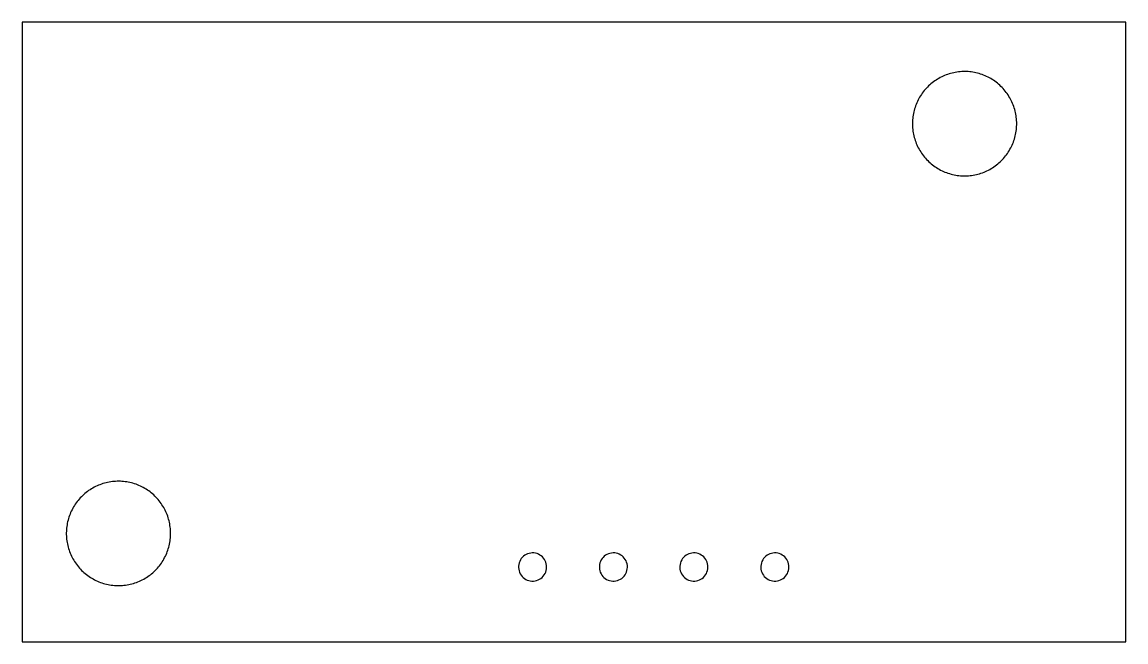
# Model space of a CAD drawing. Extents: x 107.1 to 141.6, y 326.9 to 346.2.
import ezdxf

# ---------------------------------------------------------------- set-up
doc = ezdxf.new("R2010")
doc.units = 0
doc.layers.get('0').update_dxf_attribs({"linetype": 'continuous'})

# ---------------------------------------------------------------- blocks, each defined once
blk = doc.blocks.new('SCALE')
at = {"color": 0}
for points in [[(141.572, 346.241), (141.522, 346.241), (141.472, 346.241), (141.422, 346.241), (141.372, 346.241), (141.322, 346.241), (141.272, 346.241), (141.222, 346.241), (141.172, 346.241), (141.122, 346.241), (141.072, 346.241), (141.022, 346.241), (140.972, 346.241), (140.922, 346.241), (140.872, 346.241), (140.822, 346.241), (140.772, 346.241), (140.722, 346.241), (140.672, 346.241), (140.622, 346.241), (140.572, 346.241), (140.522, 346.241), (140.472, 346.241), (140.422, 346.241), (140.372, 346.241), (140.322, 346.241), (140.272, 346.241), (140.222, 346.241), (140.172, 346.241), (140.122, 346.241), (140.072, 346.241), (140.022, 346.241), (139.972, 346.241), (139.922, 346.241), (139.872, 346.241), (139.822, 346.241), (139.772, 346.241), (139.722, 346.241), (139.672, 346.241), (139.622, 346.241), (139.572, 346.241), (139.522, 346.241), (139.472, 346.241), (139.422, 346.241), (139.372, 346.241), (139.322, 346.241), (139.272, 346.241), (139.222, 346.241), (139.172, 346.241), (139.122, 346.241), (139.072, 346.241), (139.022, 346.241), (138.972, 346.241), (138.922, 346.241), (138.872, 346.241), (138.822, 346.241), (138.772, 346.241), (138.722, 346.241), (138.672, 346.241), (138.622, 346.241), (138.572, 346.241), (138.522, 346.241), (138.472, 346.241), (138.422, 346.241), (138.372, 346.241), (138.322, 346.241), (138.272, 346.241), (138.222, 346.241), (138.172, 346.241), (138.122, 346.241), (138.072, 346.241), (138.022, 346.241), (137.972, 346.241), (137.922, 346.241), (137.872, 346.241), (137.822, 346.241), (137.772, 346.241), (137.722, 346.241), (137.672, 346.241), (137.622, 346.241), (137.572, 346.241), (137.522, 346.241), (137.472, 346.241), (137.422, 346.241), (137.372, 346.241), (137.322, 346.241), (137.272, 346.241), (137.222, 346.241), (137.172, 346.241), (137.122, 346.241), (137.072, 346.241), (137.022, 346.241), (136.972, 346.241), (136.922, 346.241), (136.872, 346.241), (136.822, 346.241), (136.772, 346.241), (136.722, 346.241), (136.672, 346.241), (136.622, 346.241), (136.572, 346.241), (136.522, 346.241), (136.472, 346.241), (136.422, 346.241), (136.372, 346.241), (136.322, 346.241), (136.272, 346.241), (136.222, 346.241), (136.172, 346.241), (136.122, 346.241), (136.072, 346.241), (136.022, 346.241), (135.972, 346.241), (135.922, 346.241), (135.872, 346.241), (135.822, 346.241), (135.772, 346.241), (135.722, 346.241), (135.672, 346.241), (135.622, 346.241), (135.572, 346.241), (135.522, 346.241), (135.472, 346.241), (135.422, 346.241), (135.372, 346.241), (135.322, 346.241), (135.272, 346.241), (135.222, 346.241), (135.172, 346.241), (135.122, 346.241), (135.072, 346.241), (135.022, 346.241), (134.972, 346.241), (134.922, 346.241), (134.872, 346.241), (134.822, 346.241), (134.772, 346.241), (134.722, 346.241), (134.672, 346.241), (134.622, 346.241), (134.572, 346.241), (134.522, 346.241), (134.472, 346.241), (134.422, 346.241), (134.372, 346.241), (134.322, 346.241), (134.272, 346.241), (134.222, 346.241), (134.172, 346.241), (134.122, 346.241), (134.072, 346.241), (134.022, 346.241), (133.972, 346.241), (133.922, 346.241), (133.872, 346.241), (133.822, 346.241), (133.772, 346.241), (133.722, 346.241), (133.672, 346.241), (133.622, 346.241), (133.572, 346.241), (133.522, 346.241), (133.472, 346.241), (133.422, 346.241), (133.372, 346.241), (133.322, 346.241), (133.272, 346.241), (133.222, 346.241), (133.172, 346.241), (133.122, 346.241), (133.072, 346.241), (133.022, 346.241), (132.972, 346.241), (132.922, 346.241), (132.872, 346.241), (132.822, 346.241), (132.772, 346.241), (132.722, 346.241), (132.672, 346.241), (132.622, 346.241), (132.572, 346.241), (132.522, 346.241), (132.472, 346.241), (132.422, 346.241), (132.372, 346.241), (132.322, 346.241), (132.272, 346.241), (132.222, 346.241), (132.172, 346.241), (132.122, 346.241), (132.072, 346.241), (132.022, 346.241), (131.972, 346.241), (131.922, 346.241), (131.872, 346.241), (131.822, 346.241), (131.772, 346.241), (131.722, 346.241), (131.672, 346.241), (131.622, 346.241), (131.572, 346.241), (131.522, 346.241), (131.472, 346.241), (131.422, 346.241), (131.372, 346.241), (131.322, 346.241), (131.272, 346.241), (131.222, 346.241), (131.172, 346.241), (131.122, 346.241), (131.072, 346.241), (131.022, 346.241), (130.972, 346.241), (130.922, 346.241), (130.872, 346.241), (130.822, 346.241), (130.772, 346.241), (130.722, 346.241), (130.672, 346.241), (130.622, 346.241), (130.572, 346.241), (130.522, 346.241), (130.472, 346.241), (130.422, 346.241), (130.372, 346.241), (130.322, 346.241), (130.272, 346.241), (130.222, 346.241), (130.172, 346.241), (130.122, 346.241), (130.072, 346.241), (130.022, 346.241), (129.972, 346.241), (129.922, 346.241), (129.872, 346.241), (129.822, 346.241), (129.772, 346.241), (129.722, 346.241), (129.672, 346.241), (129.622, 346.241), (129.572, 346.241), (129.522, 346.241), (129.472, 346.241), (129.422, 346.241), (129.372, 346.241), (129.322, 346.241), (129.272, 346.241), (129.222, 346.241), (129.172, 346.241), (129.122, 346.241), (129.072, 346.241), (129.022, 346.241), (128.972, 346.241), (128.922, 346.241), (128.872, 346.241), (128.822, 346.241), (128.772, 346.241), (128.722, 346.241), (128.672, 346.241), (128.622, 346.241), (128.572, 346.241), (128.522, 346.241), (128.472, 346.241), (128.422, 346.241), (128.372, 346.241), (128.322, 346.241), (128.272, 346.241), (128.222, 346.241), (128.172, 346.241), (128.122, 346.241), (128.072, 346.241), (128.022, 346.241), (127.972, 346.241), (127.922, 346.241), (127.872, 346.241), (127.822, 346.241), (127.772, 346.241), (127.722, 346.241), (127.672, 346.241), (127.622, 346.241), (127.572, 346.241), (127.522, 346.241), (127.472, 346.241), (127.422, 346.241), (127.372, 346.241), (127.322, 346.241), (127.272, 346.241), (127.222, 346.241), (127.172, 346.241), (127.122, 346.241), (127.072, 346.241), (127.022, 346.241), (126.972, 346.241), (126.922, 346.241), (126.872, 346.241), (126.822, 346.241), (126.772, 346.241), (126.722, 346.241), (126.672, 346.241), (126.622, 346.241), (126.572, 346.241), (126.522, 346.241), (126.472, 346.241), (126.422, 346.241), (126.372, 346.241), (126.322, 346.241), (126.272, 346.241), (126.222, 346.241), (126.172, 346.241), (126.122, 346.241), (126.072, 346.241), (126.022, 346.241), (125.972, 346.241), (125.922, 346.241), (125.872, 346.241), (125.822, 346.241), (125.772, 346.241), (125.722, 346.241), (125.672, 346.241), (125.622, 346.241), (125.572, 346.241), (125.522, 346.241), (125.472, 346.241), (125.422, 346.241), (125.372, 346.241), (125.322, 346.241), (125.272, 346.241), (125.222, 346.241), (125.172, 346.241), (125.122, 346.241), (125.072, 346.241), (125.022, 346.241), (124.972, 346.241), (124.922, 346.241), (124.872, 346.241), (124.822, 346.241), (124.772, 346.241), (124.722, 346.241), (124.672, 346.241), (124.622, 346.241), (124.572, 346.241), (124.522, 346.241), (124.472, 346.241), (124.422, 346.241), (124.372, 346.241), (124.322, 346.241), (124.272, 346.241), (124.222, 346.241), (124.172, 346.241), (124.122, 346.241), (124.072, 346.241), (124.022, 346.241), (123.972, 346.241), (123.922, 346.241), (123.872, 346.241), (123.822, 346.241), (123.772, 346.241), (123.722, 346.241), (123.672, 346.241), (123.622, 346.241), (123.572, 346.241), (123.522, 346.241), (123.472, 346.241), (123.422, 346.241), (123.372, 346.241), (123.322, 346.241), (123.272, 346.241), (123.222, 346.241), (123.172, 346.241), (123.122, 346.241), (123.072, 346.241), (123.022, 346.241), (122.972, 346.241), (122.922, 346.241), (122.872, 346.241), (122.822, 346.241), (122.772, 346.241), (122.722, 346.241), (122.672, 346.241), (122.622, 346.241), (122.572, 346.241), (122.522, 346.241), (122.472, 346.241), (122.422, 346.241), (122.372, 346.241), (122.322, 346.241), (122.272, 346.241), (122.222, 346.241), (122.172, 346.241), (122.122, 346.241), (122.072, 346.241), (122.022, 346.241), (121.972, 346.241), (121.922, 346.241), (121.872, 346.241), (121.822, 346.241), (121.772, 346.241), (121.722, 346.241), (121.672, 346.241), (121.622, 346.241), (121.572, 346.241), (121.522, 346.241), (121.472, 346.241), (121.422, 346.241), (121.372, 346.241), (121.322, 346.241), (121.272, 346.241), (121.222, 346.241), (121.172, 346.241), (121.122, 346.241), (121.072, 346.241), (121.022, 346.241), (120.972, 346.241), (120.922, 346.241), (120.872, 346.241), (120.822, 346.241), (120.772, 346.241), (120.722, 346.241), (120.672, 346.241), (120.622, 346.241), (120.572, 346.241), (120.522, 346.241), (120.472, 346.241), (120.422, 346.241), (120.372, 346.241), (120.322, 346.241), (120.272, 346.241), (120.222, 346.241), (120.172, 346.241), (120.122, 346.241), (120.072, 346.241), (120.022, 346.241), (119.972, 346.241), (119.922, 346.241), (119.872, 346.241), (119.822, 346.241), (119.772, 346.241), (119.722, 346.241), (119.672, 346.241), (119.622, 346.241), (119.572, 346.241), (119.522, 346.241), (119.472, 346.241), (119.422, 346.241), (119.372, 346.241), (119.322, 346.241), (119.272, 346.241), (119.222, 346.241), (119.172, 346.241), (119.122, 346.241), (119.072, 346.241), (119.022, 346.241), (118.972, 346.241), (118.922, 346.241), (118.872, 346.241), (118.822, 346.241), (118.772, 346.241), (118.722, 346.241), (118.672, 346.241), (118.622, 346.241), (118.572, 346.241), (118.522, 346.241), (118.472, 346.241), (118.422, 346.241), (118.372, 346.241), (118.322, 346.241), (118.272, 346.241), (118.222, 346.241), (118.172, 346.241), (118.122, 346.241), (118.072, 346.241), (118.022, 346.241), (117.972, 346.241), (117.922, 346.241), (117.872, 346.241), (117.822, 346.241), (117.772, 346.241), (117.722, 346.241), (117.672, 346.241), (117.622, 346.241), (117.572, 346.241), (117.522, 346.241), (117.472, 346.241), (117.422, 346.241), (117.372, 346.241), (117.322, 346.241), (117.272, 346.241), (117.222, 346.241), (117.172, 346.241), (117.122, 346.241), (117.072, 346.241), (117.022, 346.241), (116.972, 346.241), (116.922, 346.241), (116.872, 346.241), (116.822, 346.241), (116.772, 346.241), (116.722, 346.241), (116.672, 346.241), (116.622, 346.241), (116.572, 346.241), (116.522, 346.241), (116.472, 346.241), (116.422, 346.241), (116.372, 346.241), (116.322, 346.241), (116.272, 346.241), (116.222, 346.241), (116.172, 346.241), (116.122, 346.241), (116.072, 346.241), (116.022, 346.241), (115.972, 346.241), (115.922, 346.241), (115.872, 346.241), (115.822, 346.241), (115.772, 346.241), (115.722, 346.241), (115.672, 346.241), (115.622, 346.241), (115.572, 346.241), (115.522, 346.241), (115.472, 346.241), (115.422, 346.241), (115.372, 346.241), (115.322, 346.241), (115.272, 346.241), (115.222, 346.241), (115.172, 346.241), (115.122, 346.241), (115.072, 346.241), (115.022, 346.241), (114.972, 346.241), (114.922, 346.241), (114.872, 346.241), (114.822, 346.241), (114.772, 346.241), (114.722, 346.241), (114.672, 346.241), (114.622, 346.241), (114.572, 346.241), (114.522, 346.241), (114.472, 346.241), (114.422, 346.241), (114.372, 346.241), (114.322, 346.241), (114.272, 346.241), (114.222, 346.241), (114.172, 346.241), (114.122, 346.241), (114.072, 346.241), (114.022, 346.241), (113.972, 346.241), (113.922, 346.241), (113.872, 346.241), (113.822, 346.241), (113.772, 346.241), (113.722, 346.241), (113.672, 346.241), (113.622, 346.241), (113.572, 346.241), (113.522, 346.241), (113.472, 346.241), (113.422, 346.241), (113.372, 346.241), (113.322, 346.241), (113.272, 346.241), (113.222, 346.241), (113.172, 346.241), (113.122, 346.241), (113.072, 346.241), (113.022, 346.241), (112.972, 346.241), (112.922, 346.241), (112.872, 346.241), (112.822, 346.241), (112.772, 346.241), (112.722, 346.241), (112.672, 346.241), (112.622, 346.241), (112.572, 346.241), (112.522, 346.241), (112.472, 346.241), (112.422, 346.241), (112.372, 346.241), (112.322, 346.241), (112.272, 346.241), (112.222, 346.241), (112.172, 346.241), (112.122, 346.241), (112.072, 346.241), (112.022, 346.241), (111.972, 346.241), (111.922, 346.241), (111.872, 346.241), (111.822, 346.241), (111.772, 346.241), (111.722, 346.241), (111.672, 346.241), (111.622, 346.241), (111.572, 346.241), (111.522, 346.241), (111.472, 346.241), (111.422, 346.241), (111.372, 346.241), (111.322, 346.241), (111.272, 346.241), (111.222, 346.241), (111.172, 346.241), (111.122, 346.241), (111.072, 346.241), (111.022, 346.241), (110.972, 346.241), (110.922, 346.241), (110.872, 346.241), (110.822, 346.241), (110.772, 346.241), (110.722, 346.241), (110.672, 346.241), (110.622, 346.241), (110.572, 346.241), (110.522, 346.241), (110.472, 346.241), (110.422, 346.241), (110.372, 346.241), (110.322, 346.241), (110.272, 346.241), (110.222, 346.241), (110.172, 346.241), (110.122, 346.241), (110.072, 346.241), (110.022, 346.241), (109.972, 346.241), (109.922, 346.241), (109.872, 346.241), (109.822, 346.241), (109.772, 346.241), (109.722, 346.241), (109.672, 346.241), (109.622, 346.241), (109.572, 346.241), (109.522, 346.241), (109.472, 346.241), (109.422, 346.241), (109.372, 346.241), (109.322, 346.241), (109.272, 346.241), (109.222, 346.241), (109.172, 346.241), (109.122, 346.241), (109.072, 346.241), (109.022, 346.241), (108.972, 346.241), (108.922, 346.241), (108.872, 346.241), (108.822, 346.241), (108.772, 346.241), (108.722, 346.241), (108.672, 346.241), (108.622, 346.241), (108.572, 346.241), (108.522, 346.241), (108.472, 346.241), (108.422, 346.241), (108.372, 346.241), (108.322, 346.241), (108.272, 346.241), (108.222, 346.241), (108.172, 346.241), (108.122, 346.241), (108.072, 346.241), (108.022, 346.241), (107.972, 346.241), (107.922, 346.241), (107.872, 346.241), (107.822, 346.241), (107.772, 346.241), (107.722, 346.241), (107.672, 346.241), (107.622, 346.241), (107.572, 346.241), (107.522, 346.241), (107.472, 346.241), (107.422, 346.241), (107.372, 346.241), (107.322, 346.241), (107.272, 346.241), (107.222, 346.241), (107.172, 346.241), (107.122, 346.241), (107.076, 346.241)], [(107.076, 346.241), (107.076, 346.191), (107.076, 346.141), (107.076, 346.091), (107.076, 346.041), (107.076, 345.991), (107.076, 345.941), (107.076, 345.891), (107.076, 345.841), (107.076, 345.791), (107.076, 345.741), (107.076, 345.691), (107.076, 345.641), (107.076, 345.591), (107.076, 345.541), (107.076, 345.491), (107.076, 345.441), (107.076, 345.391), (107.076, 345.341), (107.076, 345.291), (107.076, 345.241), (107.076, 345.191), (107.076, 345.141), (107.076, 345.091), (107.076, 345.041), (107.076, 344.991), (107.076, 344.941), (107.076, 344.891), (107.076, 344.841), (107.076, 344.791), (107.076, 344.741), (107.076, 344.691), (107.076, 344.641), (107.076, 344.591), (107.076, 344.541), (107.076, 344.491), (107.076, 344.441), (107.076, 344.391), (107.076, 344.341), (107.076, 344.291), (107.076, 344.241), (107.076, 344.191), (107.076, 344.141), (107.076, 344.091), (107.076, 344.041), (107.076, 343.991), (107.076, 343.941), (107.076, 343.891), (107.076, 343.841), (107.076, 343.791), (107.076, 343.741), (107.076, 343.691), (107.076, 343.641), (107.076, 343.591), (107.076, 343.541), (107.076, 343.491), (107.076, 343.441), (107.076, 343.391), (107.076, 343.341), (107.076, 343.291), (107.076, 343.241), (107.076, 343.191), (107.076, 343.141), (107.076, 343.091), (107.076, 343.041), (107.076, 342.991), (107.076, 342.941), (107.076, 342.891), (107.076, 342.841), (107.076, 342.791), (107.076, 342.741), (107.076, 342.691), (107.076, 342.641), (107.076, 342.591), (107.076, 342.541), (107.076, 342.491), (107.076, 342.441), (107.076, 342.391), (107.076, 342.341), (107.076, 342.291), (107.076, 342.241), (107.076, 342.191), (107.076, 342.141), (107.076, 342.091), (107.076, 342.041), (107.076, 341.991), (107.076, 341.941), (107.076, 341.891), (107.076, 341.841), (107.076, 341.791), (107.076, 341.741), (107.076, 341.691), (107.076, 341.641), (107.076, 341.591), (107.076, 341.541), (107.076, 341.491), (107.076, 341.441), (107.076, 341.391), (107.076, 341.341), (107.076, 341.291), (107.076, 341.241), (107.076, 341.191), (107.076, 341.141), (107.076, 341.091), (107.076, 341.041), (107.076, 340.991), (107.076, 340.941), (107.076, 340.891), (107.076, 340.841), (107.076, 340.791), (107.076, 340.741), (107.076, 340.691), (107.076, 340.641), (107.076, 340.591), (107.076, 340.541), (107.076, 340.491), (107.076, 340.441), (107.076, 340.391), (107.076, 340.341), (107.076, 340.291), (107.076, 340.241), (107.076, 340.191), (107.076, 340.141), (107.076, 340.091), (107.076, 340.041), (107.076, 339.991), (107.076, 339.941), (107.076, 339.891), (107.076, 339.841), (107.076, 339.791), (107.076, 339.741), (107.076, 339.691), (107.076, 339.641), (107.076, 339.591), (107.076, 339.541), (107.076, 339.491), (107.076, 339.441), (107.076, 339.391), (107.076, 339.341), (107.076, 339.291), (107.076, 339.241), (107.076, 339.191), (107.076, 339.141), (107.076, 339.091), (107.076, 339.041), (107.076, 338.991), (107.076, 338.941), (107.076, 338.891), (107.076, 338.841), (107.076, 338.791), (107.076, 338.741), (107.076, 338.691), (107.076, 338.641), (107.076, 338.591), (107.076, 338.541), (107.076, 338.491), (107.076, 338.441), (107.076, 338.391), (107.076, 338.341), (107.076, 338.291), (107.076, 338.241), (107.076, 338.191), (107.076, 338.141), (107.076, 338.091), (107.076, 338.041), (107.076, 337.991), (107.076, 337.941), (107.076, 337.891), (107.076, 337.841), (107.076, 337.791), (107.076, 337.741), (107.076, 337.691), (107.076, 337.641), (107.076, 337.591), (107.076, 337.541), (107.076, 337.491), (107.076, 337.441), (107.076, 337.391), (107.076, 337.341), (107.076, 337.291), (107.076, 337.241), (107.076, 337.191), (107.076, 337.141), (107.076, 337.091), (107.076, 337.041), (107.076, 336.991), (107.076, 336.941), (107.076, 336.891), (107.076, 336.841), (107.076, 336.791), (107.076, 336.741), (107.076, 336.691), (107.076, 336.641), (107.076, 336.591), (107.076, 336.541), (107.076, 336.491), (107.076, 336.441), (107.076, 336.391), (107.076, 336.341), (107.076, 336.291), (107.076, 336.241), (107.076, 336.191), (107.076, 336.141), (107.076, 336.091), (107.076, 336.041), (107.076, 335.991), (107.076, 335.941), (107.076, 335.891), (107.076, 335.841), (107.076, 335.791), (107.076, 335.741), (107.076, 335.691), (107.076, 335.641), (107.076, 335.591), (107.076, 335.541), (107.076, 335.491), (107.076, 335.441), (107.076, 335.391), (107.076, 335.341), (107.076, 335.291), (107.076, 335.241), (107.076, 335.191), (107.076, 335.141), (107.076, 335.091), (107.076, 335.041), (107.076, 334.991), (107.076, 334.941), (107.076, 334.891), (107.076, 334.841), (107.076, 334.791), (107.076, 334.741), (107.076, 334.691), (107.076, 334.641), (107.076, 334.591), (107.076, 334.541), (107.076, 334.491), (107.076, 334.441), (107.076, 334.391), (107.076, 334.341), (107.076, 334.291), (107.076, 334.241), (107.076, 334.191), (107.076, 334.141), (107.076, 334.091), (107.076, 334.041), (107.076, 333.991), (107.076, 333.941), (107.076, 333.891), (107.076, 333.841), (107.076, 333.791), (107.076, 333.741), (107.076, 333.691), (107.076, 333.641), (107.076, 333.591), (107.076, 333.541), (107.076, 333.491), (107.076, 333.441), (107.076, 333.391), (107.076, 333.341), (107.076, 333.291), (107.076, 333.241), (107.076, 333.191), (107.076, 333.141), (107.076, 333.091), (107.076, 333.041), (107.076, 332.991), (107.076, 332.941), (107.076, 332.891), (107.076, 332.841), (107.076, 332.791), (107.076, 332.741), (107.076, 332.691), (107.076, 332.641), (107.076, 332.591), (107.076, 332.541), (107.076, 332.491), (107.076, 332.441), (107.076, 332.391), (107.076, 332.341), (107.076, 332.291), (107.076, 332.241), (107.076, 332.191), (107.076, 332.141), (107.076, 332.091), (107.076, 332.041), (107.076, 331.991), (107.076, 331.941), (107.076, 331.891), (107.076, 331.841), (107.076, 331.791), (107.076, 331.741), (107.076, 331.691), (107.076, 331.641), (107.076, 331.591), (107.076, 331.541), (107.076, 331.491), (107.076, 331.441), (107.076, 331.391), (107.076, 331.341), (107.076, 331.291), (107.076, 331.241), (107.076, 331.191), (107.076, 331.141), (107.076, 331.091), (107.076, 331.041), (107.076, 330.991), (107.076, 330.941), (107.076, 330.891), (107.076, 330.841), (107.076, 330.791), (107.076, 330.741), (107.076, 330.691), (107.076, 330.641), (107.076, 330.591), (107.076, 330.541), (107.076, 330.491), (107.076, 330.441), (107.076, 330.391), (107.076, 330.341), (107.076, 330.291), (107.076, 330.241), (107.076, 330.191), (107.076, 330.141), (107.076, 330.091), (107.076, 330.041), (107.076, 329.991), (107.076, 329.941), (107.076, 329.891), (107.076, 329.841), (107.076, 329.791), (107.076, 329.741), (107.076, 329.691), (107.076, 329.641), (107.076, 329.591), (107.076, 329.541), (107.076, 329.491), (107.076, 329.441), (107.076, 329.391), (107.076, 329.341), (107.076, 329.291), (107.076, 329.241), (107.076, 329.191), (107.076, 329.141), (107.076, 329.091), (107.076, 329.041), (107.076, 328.991), (107.076, 328.941), (107.076, 328.891), (107.076, 328.841), (107.076, 328.791), (107.076, 328.741), (107.076, 328.691), (107.076, 328.641), (107.076, 328.591), (107.076, 328.541), (107.076, 328.491), (107.076, 328.441), (107.076, 328.391), (107.076, 328.341), (107.076, 328.291), (107.076, 328.241), (107.076, 328.191), (107.076, 328.141), (107.076, 328.091), (107.076, 328.041), (107.076, 327.991), (107.076, 327.941), (107.076, 327.891), (107.076, 327.841), (107.076, 327.791), (107.076, 327.741), (107.076, 327.691), (107.076, 327.641), (107.076, 327.591), (107.076, 327.541), (107.076, 327.491), (107.076, 327.441), (107.076, 327.391), (107.076, 327.341), (107.076, 327.291), (107.076, 327.241), (107.076, 327.191), (107.076, 327.141), (107.076, 327.091), (107.076, 327.041), (107.076, 326.991), (107.076, 326.941), (107.076, 326.891), (107.076, 326.88)], [(141.572, 326.88), (141.572, 326.93), (141.572, 326.98), (141.572, 327.03), (141.572, 327.08), (141.572, 327.13), (141.572, 327.18), (141.572, 327.23), (141.572, 327.28), (141.572, 327.33), (141.572, 327.38), (141.572, 327.43), (141.572, 327.48), (141.572, 327.53), (141.572, 327.58), (141.572, 327.63), (141.572, 327.68), (141.572, 327.73), (141.572, 327.78), (141.572, 327.83), (141.572, 327.88), (141.572, 327.93), (141.572, 327.98), (141.572, 328.03), (141.572, 328.08), (141.572, 328.13), (141.572, 328.18), (141.572, 328.23), (141.572, 328.28), (141.572, 328.33), (141.572, 328.38), (141.572, 328.43), (141.572, 328.48), (141.572, 328.53), (141.572, 328.58), (141.572, 328.63), (141.572, 328.68), (141.572, 328.73), (141.572, 328.78), (141.572, 328.83), (141.572, 328.88), (141.572, 328.93), (141.572, 328.98), (141.572, 329.03), (141.572, 329.08), (141.572, 329.13), (141.572, 329.18), (141.572, 329.23), (141.572, 329.28), (141.572, 329.33), (141.572, 329.38), (141.572, 329.43), (141.572, 329.48), (141.572, 329.53), (141.572, 329.58), (141.572, 329.63), (141.572, 329.68), (141.572, 329.73), (141.572, 329.78), (141.572, 329.83), (141.572, 329.88), (141.572, 329.93), (141.572, 329.98), (141.572, 330.03), (141.572, 330.08), (141.572, 330.13), (141.572, 330.18), (141.572, 330.23), (141.572, 330.28), (141.572, 330.33), (141.572, 330.38), (141.572, 330.43), (141.572, 330.48), (141.572, 330.53), (141.572, 330.58), (141.572, 330.63), (141.572, 330.68), (141.572, 330.73), (141.572, 330.78), (141.572, 330.83), (141.572, 330.88), (141.572, 330.93), (141.572, 330.98), (141.572, 331.03), (141.572, 331.08), (141.572, 331.13), (141.572, 331.18), (141.572, 331.23), (141.572, 331.28), (141.572, 331.33), (141.572, 331.38), (141.572, 331.43), (141.572, 331.48), (141.572, 331.53), (141.572, 331.58), (141.572, 331.63), (141.572, 331.68), (141.572, 331.73), (141.572, 331.78), (141.572, 331.83), (141.572, 331.88), (141.572, 331.93), (141.572, 331.98), (141.572, 332.03), (141.572, 332.08), (141.572, 332.13), (141.572, 332.18), (141.572, 332.23), (141.572, 332.28), (141.572, 332.33), (141.572, 332.38), (141.572, 332.43), (141.572, 332.48), (141.572, 332.53), (141.572, 332.58), (141.572, 332.63), (141.572, 332.68), (141.572, 332.73), (141.572, 332.78), (141.572, 332.83), (141.572, 332.88), (141.572, 332.93), (141.572, 332.98), (141.572, 333.03), (141.572, 333.08), (141.572, 333.13), (141.572, 333.18), (141.572, 333.23), (141.572, 333.28), (141.572, 333.33), (141.572, 333.38), (141.572, 333.43), (141.572, 333.48), (141.572, 333.53), (141.572, 333.58), (141.572, 333.63), (141.572, 333.68), (141.572, 333.73), (141.572, 333.78), (141.572, 333.83), (141.572, 333.88), (141.572, 333.93), (141.572, 333.98), (141.572, 334.03), (141.572, 334.08), (141.572, 334.13), (141.572, 334.18), (141.572, 334.23), (141.572, 334.28), (141.572, 334.33), (141.572, 334.38), (141.572, 334.43), (141.572, 334.48), (141.572, 334.53), (141.572, 334.58), (141.572, 334.63), (141.572, 334.68), (141.572, 334.73), (141.572, 334.78), (141.572, 334.83), (141.572, 334.88), (141.572, 334.93), (141.572, 334.98), (141.572, 335.03), (141.572, 335.08), (141.572, 335.13), (141.572, 335.18), (141.572, 335.23), (141.572, 335.28), (141.572, 335.33), (141.572, 335.38), (141.572, 335.43), (141.572, 335.48), (141.572, 335.53), (141.572, 335.58), (141.572, 335.63), (141.572, 335.68), (141.572, 335.73), (141.572, 335.78), (141.572, 335.83), (141.572, 335.88), (141.572, 335.93), (141.572, 335.98), (141.572, 336.03), (141.572, 336.08), (141.572, 336.13), (141.572, 336.18), (141.572, 336.23), (141.572, 336.28), (141.572, 336.33), (141.572, 336.38), (141.572, 336.43), (141.572, 336.48), (141.572, 336.53), (141.572, 336.58), (141.572, 336.63), (141.572, 336.68), (141.572, 336.73), (141.572, 336.78), (141.572, 336.83), (141.572, 336.88), (141.572, 336.93), (141.572, 336.98), (141.572, 337.03), (141.572, 337.08), (141.572, 337.13), (141.572, 337.18), (141.572, 337.23), (141.572, 337.28), (141.572, 337.33), (141.572, 337.38), (141.572, 337.43), (141.572, 337.48), (141.572, 337.53), (141.572, 337.58), (141.572, 337.63), (141.572, 337.68), (141.572, 337.73), (141.572, 337.78), (141.572, 337.83), (141.572, 337.88), (141.572, 337.93), (141.572, 337.98), (141.572, 338.03), (141.572, 338.08), (141.572, 338.13), (141.572, 338.18), (141.572, 338.23), (141.572, 338.28), (141.572, 338.33), (141.572, 338.38), (141.572, 338.43), (141.572, 338.48), (141.572, 338.53), (141.572, 338.58), (141.572, 338.63), (141.572, 338.68), (141.572, 338.73), (141.572, 338.78), (141.572, 338.83), (141.572, 338.88), (141.572, 338.93), (141.572, 338.98), (141.572, 339.03), (141.572, 339.08), (141.572, 339.13), (141.572, 339.18), (141.572, 339.23), (141.572, 339.28), (141.572, 339.33), (141.572, 339.38), (141.572, 339.43), (141.572, 339.48), (141.572, 339.53), (141.572, 339.58), (141.572, 339.63), (141.572, 339.68), (141.572, 339.73), (141.572, 339.78), (141.572, 339.83), (141.572, 339.88), (141.572, 339.93), (141.572, 339.98), (141.572, 340.03), (141.572, 340.08), (141.572, 340.13), (141.572, 340.18), (141.572, 340.23), (141.572, 340.28), (141.572, 340.33), (141.572, 340.38), (141.572, 340.43), (141.572, 340.48), (141.572, 340.53), (141.572, 340.58), (141.572, 340.63), (141.572, 340.68), (141.572, 340.73), (141.572, 340.78), (141.572, 340.83), (141.572, 340.88), (141.572, 340.93), (141.572, 340.98), (141.572, 341.03), (141.572, 341.08), (141.572, 341.13), (141.572, 341.18), (141.572, 341.23), (141.572, 341.28), (141.572, 341.33), (141.572, 341.38), (141.572, 341.43), (141.572, 341.48), (141.572, 341.53), (141.572, 341.58), (141.572, 341.63), (141.572, 341.68), (141.572, 341.73), (141.572, 341.78), (141.572, 341.83), (141.572, 341.88), (141.572, 341.93), (141.572, 341.98), (141.572, 342.03), (141.572, 342.08), (141.572, 342.13), (141.572, 342.18), (141.572, 342.23), (141.572, 342.28), (141.572, 342.33), (141.572, 342.38), (141.572, 342.43), (141.572, 342.48), (141.572, 342.53), (141.572, 342.58), (141.572, 342.63), (141.572, 342.68), (141.572, 342.73), (141.572, 342.78), (141.572, 342.83), (141.572, 342.88), (141.572, 342.93), (141.572, 342.98), (141.572, 343.03), (141.572, 343.08), (141.572, 343.13), (141.572, 343.18), (141.572, 343.23), (141.572, 343.28), (141.572, 343.33), (141.572, 343.38), (141.572, 343.43), (141.572, 343.48), (141.572, 343.53), (141.572, 343.58), (141.572, 343.63), (141.572, 343.68), (141.572, 343.73), (141.572, 343.78), (141.572, 343.83), (141.572, 343.88), (141.572, 343.93), (141.572, 343.98), (141.572, 344.03), (141.572, 344.08), (141.572, 344.13), (141.572, 344.18), (141.572, 344.23), (141.572, 344.28), (141.572, 344.33), (141.572, 344.38), (141.572, 344.43), (141.572, 344.48), (141.572, 344.53), (141.572, 344.58), (141.572, 344.63), (141.572, 344.68), (141.572, 344.73), (141.572, 344.78), (141.572, 344.83), (141.572, 344.88), (141.572, 344.93), (141.572, 344.98), (141.572, 345.03), (141.572, 345.08), (141.572, 345.13), (141.572, 345.18), (141.572, 345.23), (141.572, 345.28), (141.572, 345.33), (141.572, 345.38), (141.572, 345.43), (141.572, 345.48), (141.572, 345.53), (141.572, 345.58), (141.572, 345.63), (141.572, 345.68), (141.572, 345.73), (141.572, 345.78), (141.572, 345.83), (141.572, 345.88), (141.572, 345.93), (141.572, 345.98), (141.572, 346.03), (141.572, 346.08), (141.572, 346.13), (141.572, 346.18), (141.572, 346.23), (141.572, 346.241)], [(107.076, 326.88), (107.126, 326.88), (107.176, 326.88), (107.226, 326.88), (107.276, 326.88), (107.326, 326.88), (107.376, 326.88), (107.426, 326.88), (107.476, 326.88), (107.526, 326.88), (107.576, 326.88), (107.626, 326.88), (107.676, 326.88), (107.726, 326.88), (107.776, 326.88), (107.826, 326.88), (107.876, 326.88), (107.926, 326.88), (107.976, 326.88), (108.026, 326.88), (108.076, 326.88), (108.126, 326.88), (108.176, 326.88), (108.226, 326.88), (108.276, 326.88), (108.326, 326.88), (108.376, 326.88), (108.426, 326.88), (108.476, 326.88), (108.526, 326.88), (108.576, 326.88), (108.626, 326.88), (108.676, 326.88), (108.726, 326.88), (108.776, 326.88), (108.826, 326.88), (108.876, 326.88), (108.926, 326.88), (108.976, 326.88), (109.026, 326.88), (109.076, 326.88), (109.126, 326.88), (109.176, 326.88), (109.226, 326.88), (109.276, 326.88), (109.326, 326.88), (109.376, 326.88), (109.426, 326.88), (109.476, 326.88), (109.526, 326.88), (109.576, 326.88), (109.626, 326.88), (109.676, 326.88), (109.726, 326.88), (109.776, 326.88), (109.826, 326.88), (109.876, 326.88), (109.926, 326.88), (109.976, 326.88), (110.026, 326.88), (110.076, 326.88), (110.126, 326.88), (110.176, 326.88), (110.226, 326.88), (110.276, 326.88), (110.326, 326.88), (110.376, 326.88), (110.426, 326.88), (110.476, 326.88), (110.526, 326.88), (110.576, 326.88), (110.626, 326.88), (110.676, 326.88), (110.726, 326.88), (110.776, 326.88), (110.826, 326.88), (110.876, 326.88), (110.926, 326.88), (110.976, 326.88), (111.026, 326.88), (111.076, 326.88), (111.126, 326.88), (111.176, 326.88), (111.226, 326.88), (111.276, 326.88), (111.326, 326.88), (111.376, 326.88), (111.426, 326.88), (111.476, 326.88), (111.526, 326.88), (111.576, 326.88), (111.626, 326.88), (111.676, 326.88), (111.726, 326.88), (111.776, 326.88), (111.826, 326.88), (111.876, 326.88), (111.926, 326.88), (111.976, 326.88), (112.026, 326.88), (112.076, 326.88), (112.126, 326.88), (112.176, 326.88), (112.226, 326.88), (112.276, 326.88), (112.326, 326.88), (112.376, 326.88), (112.426, 326.88), (112.476, 326.88), (112.526, 326.88), (112.576, 326.88), (112.626, 326.88), (112.676, 326.88), (112.726, 326.88), (112.776, 326.88), (112.826, 326.88), (112.876, 326.88), (112.926, 326.88), (112.976, 326.88), (113.026, 326.88), (113.076, 326.88), (113.126, 326.88), (113.176, 326.88), (113.226, 326.88), (113.276, 326.88), (113.326, 326.88), (113.376, 326.88), (113.426, 326.88), (113.476, 326.88), (113.526, 326.88), (113.576, 326.88), (113.626, 326.88), (113.676, 326.88), (113.726, 326.88), (113.776, 326.88), (113.826, 326.88), (113.876, 326.88), (113.926, 326.88), (113.976, 326.88), (114.026, 326.88), (114.076, 326.88), (114.126, 326.88), (114.176, 326.88), (114.226, 326.88), (114.276, 326.88), (114.326, 326.88), (114.376, 326.88), (114.426, 326.88), (114.476, 326.88), (114.526, 326.88), (114.576, 326.88), (114.626, 326.88), (114.676, 326.88), (114.726, 326.88), (114.776, 326.88), (114.826, 326.88), (114.876, 326.88), (114.926, 326.88), (114.976, 326.88), (115.026, 326.88), (115.076, 326.88), (115.126, 326.88), (115.176, 326.88), (115.226, 326.88), (115.276, 326.88), (115.326, 326.88), (115.376, 326.88), (115.426, 326.88), (115.476, 326.88), (115.526, 326.88), (115.576, 326.88), (115.626, 326.88), (115.676, 326.88), (115.726, 326.88), (115.776, 326.88), (115.826, 326.88), (115.876, 326.88), (115.926, 326.88), (115.976, 326.88), (116.026, 326.88), (116.076, 326.88), (116.126, 326.88), (116.176, 326.88), (116.226, 326.88), (116.276, 326.88), (116.326, 326.88), (116.376, 326.88), (116.426, 326.88), (116.476, 326.88), (116.526, 326.88), (116.576, 326.88), (116.626, 326.88), (116.676, 326.88), (116.726, 326.88), (116.776, 326.88), (116.826, 326.88), (116.876, 326.88), (116.926, 326.88), (116.976, 326.88), (117.026, 326.88), (117.076, 326.88), (117.126, 326.88), (117.176, 326.88), (117.226, 326.88), (117.276, 326.88), (117.326, 326.88), (117.376, 326.88), (117.426, 326.88), (117.476, 326.88), (117.526, 326.88), (117.576, 326.88), (117.626, 326.88), (117.676, 326.88), (117.726, 326.88), (117.776, 326.88), (117.826, 326.88), (117.876, 326.88), (117.926, 326.88), (117.976, 326.88), (118.026, 326.88), (118.076, 326.88), (118.126, 326.88), (118.176, 326.88), (118.226, 326.88), (118.276, 326.88), (118.326, 326.88), (118.376, 326.88), (118.426, 326.88), (118.476, 326.88), (118.526, 326.88), (118.576, 326.88), (118.626, 326.88), (118.676, 326.88), (118.726, 326.88), (118.776, 326.88), (118.826, 326.88), (118.876, 326.88), (118.926, 326.88), (118.976, 326.88), (119.026, 326.88), (119.076, 326.88), (119.126, 326.88), (119.176, 326.88), (119.226, 326.88), (119.276, 326.88), (119.326, 326.88), (119.376, 326.88), (119.426, 326.88), (119.476, 326.88), (119.526, 326.88), (119.576, 326.88), (119.626, 326.88), (119.676, 326.88), (119.726, 326.88), (119.776, 326.88), (119.826, 326.88), (119.876, 326.88), (119.926, 326.88), (119.976, 326.88), (120.026, 326.88), (120.076, 326.88), (120.126, 326.88), (120.176, 326.88), (120.226, 326.88), (120.276, 326.88), (120.326, 326.88), (120.376, 326.88), (120.426, 326.88), (120.476, 326.88), (120.526, 326.88), (120.576, 326.88), (120.626, 326.88), (120.676, 326.88), (120.726, 326.88), (120.776, 326.88), (120.826, 326.88), (120.876, 326.88), (120.926, 326.88), (120.976, 326.88), (121.026, 326.88), (121.076, 326.88), (121.126, 326.88), (121.176, 326.88), (121.226, 326.88), (121.276, 326.88), (121.326, 326.88), (121.376, 326.88), (121.426, 326.88), (121.476, 326.88), (121.526, 326.88), (121.576, 326.88), (121.626, 326.88), (121.676, 326.88), (121.726, 326.88), (121.776, 326.88), (121.826, 326.88), (121.876, 326.88), (121.926, 326.88), (121.976, 326.88), (122.026, 326.88), (122.076, 326.88), (122.126, 326.88), (122.176, 326.88), (122.226, 326.88), (122.276, 326.88), (122.326, 326.88), (122.376, 326.88), (122.426, 326.88), (122.476, 326.88), (122.526, 326.88), (122.576, 326.88), (122.626, 326.88), (122.676, 326.88), (122.726, 326.88), (122.776, 326.88), (122.826, 326.88), (122.876, 326.88), (122.926, 326.88), (122.976, 326.88), (123.026, 326.88), (123.076, 326.88), (123.126, 326.88), (123.176, 326.88), (123.226, 326.88), (123.276, 326.88), (123.326, 326.88), (123.376, 326.88), (123.426, 326.88), (123.476, 326.88), (123.526, 326.88), (123.576, 326.88), (123.626, 326.88), (123.676, 326.88), (123.726, 326.88), (123.776, 326.88), (123.826, 326.88), (123.876, 326.88), (123.926, 326.88), (123.976, 326.88), (124.026, 326.88), (124.076, 326.88), (124.126, 326.88), (124.176, 326.88), (124.226, 326.88), (124.276, 326.88), (124.326, 326.88), (124.376, 326.88), (124.426, 326.88), (124.476, 326.88), (124.526, 326.88), (124.576, 326.88), (124.626, 326.88), (124.676, 326.88), (124.726, 326.88), (124.776, 326.88), (124.826, 326.88), (124.876, 326.88), (124.926, 326.88), (124.976, 326.88), (125.026, 326.88), (125.076, 326.88), (125.126, 326.88), (125.176, 326.88), (125.226, 326.88), (125.276, 326.88), (125.326, 326.88), (125.376, 326.88), (125.426, 326.88), (125.476, 326.88), (125.526, 326.88), (125.576, 326.88), (125.626, 326.88), (125.676, 326.88), (125.726, 326.88), (125.776, 326.88), (125.826, 326.88), (125.876, 326.88), (125.926, 326.88), (125.976, 326.88), (126.026, 326.88), (126.076, 326.88), (126.126, 326.88), (126.176, 326.88), (126.226, 326.88), (126.276, 326.88), (126.326, 326.88), (126.376, 326.88), (126.426, 326.88), (126.476, 326.88), (126.526, 326.88), (126.576, 326.88), (126.626, 326.88), (126.676, 326.88), (126.726, 326.88), (126.776, 326.88), (126.826, 326.88), (126.876, 326.88), (126.926, 326.88), (126.976, 326.88), (127.026, 326.88), (127.076, 326.88), (127.126, 326.88), (127.176, 326.88), (127.226, 326.88), (127.276, 326.88), (127.326, 326.88), (127.376, 326.88), (127.426, 326.88), (127.476, 326.88), (127.526, 326.88), (127.576, 326.88), (127.626, 326.88), (127.676, 326.88), (127.726, 326.88), (127.776, 326.88), (127.826, 326.88), (127.876, 326.88), (127.926, 326.88), (127.976, 326.88), (128.026, 326.88), (128.076, 326.88), (128.126, 326.88), (128.176, 326.88), (128.226, 326.88), (128.276, 326.88), (128.326, 326.88), (128.376, 326.88), (128.426, 326.88), (128.476, 326.88), (128.526, 326.88), (128.576, 326.88), (128.626, 326.88), (128.676, 326.88), (128.726, 326.88), (128.776, 326.88), (128.826, 326.88), (128.876, 326.88), (128.926, 326.88), (128.976, 326.88), (129.026, 326.88), (129.076, 326.88), (129.126, 326.88), (129.176, 326.88), (129.226, 326.88), (129.276, 326.88), (129.326, 326.88), (129.376, 326.88), (129.426, 326.88), (129.476, 326.88), (129.526, 326.88), (129.576, 326.88), (129.626, 326.88), (129.676, 326.88), (129.726, 326.88), (129.776, 326.88), (129.826, 326.88), (129.876, 326.88), (129.926, 326.88), (129.976, 326.88), (130.026, 326.88), (130.076, 326.88), (130.126, 326.88), (130.176, 326.88), (130.226, 326.88), (130.276, 326.88), (130.326, 326.88), (130.376, 326.88), (130.426, 326.88), (130.476, 326.88), (130.526, 326.88), (130.576, 326.88), (130.626, 326.88), (130.676, 326.88), (130.726, 326.88), (130.776, 326.88), (130.826, 326.88), (130.876, 326.88), (130.926, 326.88), (130.976, 326.88), (131.026, 326.88), (131.076, 326.88), (131.126, 326.88), (131.176, 326.88), (131.226, 326.88), (131.276, 326.88), (131.326, 326.88), (131.376, 326.88), (131.426, 326.88), (131.476, 326.88), (131.526, 326.88), (131.576, 326.88), (131.626, 326.88), (131.676, 326.88), (131.726, 326.88), (131.776, 326.88), (131.826, 326.88), (131.876, 326.88), (131.926, 326.88), (131.976, 326.88), (132.026, 326.88), (132.076, 326.88), (132.126, 326.88), (132.176, 326.88), (132.226, 326.88), (132.276, 326.88), (132.326, 326.88), (132.376, 326.88), (132.426, 326.88), (132.476, 326.88), (132.526, 326.88), (132.576, 326.88), (132.626, 326.88), (132.676, 326.88), (132.726, 326.88), (132.776, 326.88), (132.826, 326.88), (132.876, 326.88), (132.926, 326.88), (132.976, 326.88), (133.026, 326.88), (133.076, 326.88), (133.126, 326.88), (133.176, 326.88), (133.226, 326.88), (133.276, 326.88), (133.326, 326.88), (133.376, 326.88), (133.426, 326.88), (133.476, 326.88), (133.526, 326.88), (133.576, 326.88), (133.626, 326.88), (133.676, 326.88), (133.726, 326.88), (133.776, 326.88), (133.826, 326.88), (133.876, 326.88), (133.926, 326.88), (133.976, 326.88), (134.026, 326.88), (134.076, 326.88), (134.126, 326.88), (134.176, 326.88), (134.226, 326.88), (134.276, 326.88), (134.326, 326.88), (134.376, 326.88), (134.426, 326.88), (134.476, 326.88), (134.526, 326.88), (134.576, 326.88), (134.626, 326.88), (134.676, 326.88), (134.726, 326.88), (134.776, 326.88), (134.826, 326.88), (134.876, 326.88), (134.926, 326.88), (134.976, 326.88), (135.026, 326.88), (135.076, 326.88), (135.126, 326.88), (135.176, 326.88), (135.226, 326.88), (135.276, 326.88), (135.326, 326.88), (135.376, 326.88), (135.426, 326.88), (135.476, 326.88), (135.526, 326.88), (135.576, 326.88), (135.626, 326.88), (135.676, 326.88), (135.726, 326.88), (135.776, 326.88), (135.826, 326.88), (135.876, 326.88), (135.926, 326.88), (135.976, 326.88), (136.026, 326.88), (136.076, 326.88), (136.126, 326.88), (136.176, 326.88), (136.226, 326.88), (136.276, 326.88), (136.326, 326.88), (136.376, 326.88), (136.426, 326.88), (136.476, 326.88), (136.526, 326.88), (136.576, 326.88), (136.626, 326.88), (136.676, 326.88), (136.726, 326.88), (136.776, 326.88), (136.826, 326.88), (136.876, 326.88), (136.926, 326.88), (136.976, 326.88), (137.026, 326.88), (137.076, 326.88), (137.126, 326.88), (137.176, 326.88), (137.226, 326.88), (137.276, 326.88), (137.326, 326.88), (137.376, 326.88), (137.426, 326.88), (137.476, 326.88), (137.526, 326.88), (137.576, 326.88), (137.626, 326.88), (137.676, 326.88), (137.726, 326.88), (137.776, 326.88), (137.826, 326.88), (137.876, 326.88), (137.926, 326.88), (137.976, 326.88), (138.026, 326.88), (138.076, 326.88), (138.126, 326.88), (138.176, 326.88), (138.226, 326.88), (138.276, 326.88), (138.326, 326.88), (138.376, 326.88), (138.426, 326.88), (138.476, 326.88), (138.526, 326.88), (138.576, 326.88), (138.626, 326.88), (138.676, 326.88), (138.726, 326.88), (138.776, 326.88), (138.826, 326.88), (138.876, 326.88), (138.926, 326.88), (138.976, 326.88), (139.026, 326.88), (139.076, 326.88), (139.126, 326.88), (139.176, 326.88), (139.226, 326.88), (139.276, 326.88), (139.326, 326.88), (139.376, 326.88), (139.426, 326.88), (139.476, 326.88), (139.526, 326.88), (139.576, 326.88), (139.626, 326.88), (139.676, 326.88), (139.726, 326.88), (139.776, 326.88), (139.826, 326.88), (139.876, 326.88), (139.926, 326.88), (139.976, 326.88), (140.026, 326.88), (140.076, 326.88), (140.126, 326.88), (140.176, 326.88), (140.226, 326.88), (140.276, 326.88), (140.326, 326.88), (140.376, 326.88), (140.426, 326.88), (140.476, 326.88), (140.526, 326.88), (140.576, 326.88), (140.626, 326.88), (140.676, 326.88), (140.726, 326.88), (140.776, 326.88), (140.826, 326.88), (140.876, 326.88), (140.926, 326.88), (140.976, 326.88), (141.026, 326.88), (141.076, 326.88), (141.126, 326.88), (141.176, 326.88), (141.226, 326.88), (141.276, 326.88), (141.326, 326.88), (141.376, 326.88), (141.426, 326.88), (141.476, 326.88), (141.526, 326.88), (141.572, 326.88)]]:
    blk.add_lwpolyline(points, dxfattribs=at)
for points in [[(138.159, 343.067), (138.158, 343.117), (138.156, 343.167), (138.152, 343.217), (138.147, 343.267), (138.14, 343.316), (138.131, 343.366), (138.121, 343.415), (138.11, 343.463), (138.097, 343.512), (138.083, 343.56), (138.067, 343.607), (138.05, 343.654), (138.031, 343.7), (138.011, 343.746), (137.989, 343.791), (137.966, 343.836), (137.942, 343.879), (137.917, 343.922), (137.89, 343.964), (137.862, 344.006), (137.832, 344.046), (137.801, 344.086), (137.77, 344.124), (137.737, 344.162), (137.702, 344.198), (137.667, 344.234), (137.631, 344.268), (137.594, 344.301), (137.555, 344.333), (137.516, 344.364), (137.476, 344.394), (137.434, 344.422), (137.392, 344.449), (137.35, 344.475), (137.306, 344.5), (137.262, 344.523), (137.217, 344.545), (137.171, 344.565), (137.125, 344.584), (137.078, 344.602), (137.031, 344.618), (136.983, 344.632), (136.935, 344.645), (136.886, 344.657), (136.837, 344.667), (136.788, 344.676), (136.738, 344.683), (136.689, 344.689), (136.639, 344.693), (136.589, 344.696), (136.539, 344.697), (136.489, 344.696), (136.439, 344.694), (136.389, 344.691), (136.339, 344.685), (136.29, 344.679), (136.24, 344.671), (136.191, 344.661), (136.143, 344.65), (136.094, 344.637), (136.046, 344.623), (135.999, 344.608), (135.952, 344.591), (135.905, 344.572), (135.859, 344.552), (135.814, 344.531), (135.77, 344.508), (135.726, 344.484), (135.683, 344.459), (135.64, 344.432), (135.599, 344.405), (135.558, 344.375), (135.519, 344.345), (135.48, 344.313), (135.442, 344.281), (135.405, 344.247), (135.37, 344.212), (135.335, 344.175), (135.302, 344.138), (135.269, 344.1), (135.238, 344.061), (135.208, 344.021), (135.18, 343.98), (135.152, 343.938), (135.126, 343.895), (135.102, 343.852), (135.078, 343.808), (135.056, 343.763), (135.036, 343.717), (135.016, 343.671), (134.999, 343.624), (134.982, 343.577), (134.967, 343.529), (134.954, 343.481), (134.942, 343.433), (134.931, 343.384), (134.922, 343.335), (134.915, 343.285), (134.909, 343.236), (134.905, 343.186), (134.902, 343.136), (134.9, 343.086), (134.901, 343.036), (134.902, 342.986), (134.906, 342.936), (134.91, 342.886), (134.917, 342.837), (134.925, 342.787), (134.934, 342.738), (134.945, 342.689), (134.957, 342.641), (134.971, 342.593), (134.986, 342.545), (135.003, 342.498), (135.021, 342.452), (135.041, 342.406), (135.062, 342.36), (135.084, 342.315), (135.108, 342.271), (135.133, 342.228), (135.159, 342.186), (135.187, 342.144), (135.216, 342.103), (135.246, 342.064), (135.278, 342.025), (135.31, 341.987), (135.344, 341.95), (135.379, 341.914), (135.415, 341.879), (135.452, 341.846), (135.49, 341.813), (135.529, 341.782), (135.569, 341.752), (135.609, 341.723), (135.651, 341.695), (135.694, 341.669), (135.737, 341.644), (135.781, 341.62), (135.826, 341.598), (135.871, 341.577), (135.917, 341.558), (135.964, 341.539), (136.011, 341.523), (136.059, 341.508), (136.107, 341.494), (136.155, 341.482), (136.204, 341.471), (136.253, 341.462), (136.303, 341.454), (136.352, 341.448), (136.402, 341.443), (136.452, 341.44), (136.502, 341.438), (136.552, 341.438), (136.602, 341.44), (136.652, 341.443), (136.701, 341.447), (136.751, 341.453), (136.801, 341.461), (136.85, 341.47), (136.899, 341.48), (136.947, 341.492), (136.995, 341.506), (137.043, 341.521), (137.09, 341.537), (137.137, 341.555), (137.183, 341.575), (137.228, 341.595), (137.273, 341.618), (137.317, 341.641), (137.361, 341.666), (137.403, 341.692), (137.445, 341.72), (137.486, 341.748), (137.526, 341.778), (137.565, 341.809), (137.603, 341.842), (137.64, 341.875), (137.676, 341.91), (137.711, 341.946), (137.745, 341.982), (137.778, 342.02), (137.809, 342.059), (137.84, 342.099), (137.869, 342.139), (137.897, 342.181), (137.923, 342.223), (137.949, 342.267), (137.972, 342.31), (137.995, 342.355), (138.016, 342.4), (138.036, 342.446), (138.054, 342.493), (138.071, 342.54), (138.087, 342.587), (138.101, 342.635), (138.113, 342.684), (138.124, 342.733), (138.134, 342.782), (138.142, 342.831), (138.148, 342.881), (138.153, 342.93), (138.157, 342.98), (138.159, 343.03)], [(111.718, 330.269), (111.717, 330.319), (111.714, 330.369), (111.711, 330.419), (111.705, 330.468), (111.698, 330.518), (111.69, 330.567), (111.68, 330.616), (111.669, 330.665), (111.656, 330.713), (111.641, 330.761), (111.626, 330.809), (111.608, 330.856), (111.59, 330.902), (111.569, 330.948), (111.548, 330.993), (111.525, 331.037), (111.501, 331.081), (111.475, 331.124), (111.448, 331.166), (111.42, 331.207), (111.391, 331.248), (111.36, 331.287), (111.328, 331.326), (111.295, 331.363), (111.261, 331.4), (111.226, 331.435), (111.19, 331.47), (111.152, 331.503), (111.114, 331.535), (111.074, 331.566), (111.034, 331.596), (110.993, 331.624), (110.951, 331.651), (110.908, 331.677), (110.865, 331.701), (110.82, 331.725), (110.775, 331.746), (110.73, 331.767), (110.683, 331.786), (110.637, 331.803), (110.589, 331.819), (110.541, 331.834), (110.493, 331.847), (110.445, 331.859), (110.396, 331.869), (110.346, 331.878), (110.297, 331.885), (110.247, 331.891), (110.197, 331.895), (110.148, 331.897), (110.098, 331.898), (110.048, 331.898), (109.998, 331.896), (109.948, 331.892), (109.898, 331.887), (109.848, 331.881), (109.799, 331.872), (109.75, 331.863), (109.701, 331.852), (109.653, 331.839), (109.605, 331.825), (109.557, 331.809), (109.51, 331.792), (109.464, 331.774), (109.418, 331.754), (109.373, 331.733), (109.328, 331.71), (109.284, 331.686), (109.241, 331.661), (109.199, 331.634), (109.157, 331.606), (109.117, 331.577), (109.077, 331.547), (109.038, 331.515), (109.001, 331.482), (108.964, 331.448), (108.928, 331.413), (108.894, 331.377), (108.86, 331.34), (108.828, 331.302), (108.797, 331.263), (108.767, 331.223), (108.738, 331.182), (108.711, 331.14), (108.685, 331.097), (108.66, 331.054), (108.637, 331.009), (108.615, 330.964), (108.594, 330.919), (108.575, 330.873), (108.557, 330.826), (108.541, 330.779), (108.526, 330.731), (108.512, 330.683), (108.5, 330.634), (108.49, 330.586), (108.481, 330.536), (108.474, 330.487), (108.468, 330.437), (108.463, 330.387), (108.46, 330.338), (108.459, 330.288), (108.459, 330.238), (108.461, 330.188), (108.464, 330.138), (108.469, 330.088), (108.475, 330.038), (108.483, 329.989), (108.493, 329.94), (108.503, 329.891), (108.516, 329.843), (108.53, 329.795), (108.545, 329.747), (108.562, 329.7), (108.58, 329.653), (108.599, 329.607), (108.62, 329.562), (108.643, 329.517), (108.667, 329.473), (108.692, 329.43), (108.718, 329.387), (108.746, 329.346), (108.775, 329.305), (108.805, 329.265), (108.836, 329.226), (108.869, 329.188), (108.903, 329.152), (108.937, 329.116), (108.973, 329.081), (109.01, 329.047), (109.048, 329.015), (109.087, 328.983), (109.127, 328.953), (109.168, 328.924), (109.21, 328.897), (109.252, 328.871), (109.296, 328.846), (109.34, 328.822), (109.384, 328.8), (109.43, 328.779), (109.476, 328.759), (109.522, 328.741), (109.57, 328.724), (109.617, 328.709), (109.665, 328.696), (109.714, 328.683), (109.763, 328.673), (109.812, 328.663), (109.861, 328.656), (109.911, 328.649), (109.961, 328.645), (110.01, 328.642), (110.06, 328.64), (110.11, 328.64), (110.16, 328.641), (110.21, 328.644), (110.26, 328.649), (110.31, 328.655), (110.359, 328.662), (110.408, 328.671), (110.457, 328.682), (110.506, 328.694), (110.554, 328.708), (110.602, 328.723), (110.649, 328.739), (110.695, 328.757), (110.741, 328.776), (110.787, 328.797), (110.832, 328.819), (110.876, 328.843), (110.919, 328.868), (110.962, 328.894), (111.004, 328.921), (111.045, 328.95), (111.085, 328.98), (111.124, 329.011), (111.162, 329.043), (111.199, 329.077), (111.235, 329.112), (111.27, 329.147), (111.304, 329.184), (111.337, 329.222), (111.368, 329.261), (111.398, 329.301), (111.428, 329.341), (111.455, 329.383), (111.482, 329.425), (111.507, 329.468), (111.531, 329.512), (111.554, 329.557), (111.575, 329.602), (111.595, 329.648), (111.613, 329.694), (111.63, 329.742), (111.645, 329.789), (111.659, 329.837), (111.672, 329.886), (111.683, 329.934), (111.692, 329.983), (111.7, 330.033), (111.707, 330.082), (111.712, 330.132), (111.715, 330.182), (111.717, 330.232)], [(123.469, 329.22), (123.467, 329.27), (123.458, 329.319), (123.444, 329.367), (123.425, 329.413), (123.4, 329.457), (123.371, 329.497), (123.337, 329.534), (123.3, 329.567), (123.259, 329.595), (123.214, 329.619), (123.168, 329.637), (123.12, 329.65), (123.07, 329.658), (123.02, 329.659), (122.971, 329.656), (122.921, 329.646), (122.874, 329.631), (122.828, 329.611), (122.785, 329.585), (122.745, 329.555), (122.709, 329.521), (122.677, 329.482), (122.65, 329.441), (122.627, 329.396), (122.61, 329.349), (122.598, 329.301), (122.591, 329.251), (122.591, 329.201), (122.596, 329.151), (122.606, 329.102), (122.622, 329.055), (122.644, 329.01), (122.67, 328.968), (122.701, 328.928), (122.736, 328.893), (122.775, 328.862), (122.818, 328.835), (122.863, 328.813), (122.91, 328.797), (122.959, 328.786), (123.008, 328.781), (123.058, 328.781), (123.108, 328.787), (123.156, 328.799), (123.203, 328.816), (123.248, 328.838), (123.29, 328.866), (123.329, 328.897), (123.363, 328.933), (123.394, 328.973), (123.419, 329.016), (123.44, 329.062), (123.455, 329.109), (123.465, 329.158), (123.469, 329.208)], [(125.995, 329.22), (125.992, 329.27), (125.983, 329.319), (125.969, 329.367), (125.95, 329.413), (125.925, 329.457), (125.896, 329.497), (125.862, 329.534), (125.825, 329.567), (125.784, 329.595), (125.74, 329.619), (125.693, 329.637), (125.645, 329.65), (125.595, 329.658), (125.546, 329.659), (125.496, 329.656), (125.447, 329.646), (125.399, 329.631), (125.353, 329.611), (125.31, 329.585), (125.27, 329.555), (125.234, 329.521), (125.202, 329.482), (125.175, 329.441), (125.152, 329.396), (125.135, 329.349), (125.123, 329.301), (125.116, 329.251), (125.116, 329.201), (125.121, 329.151), (125.131, 329.102), (125.147, 329.055), (125.169, 329.01), (125.195, 328.968), (125.226, 328.928), (125.261, 328.893), (125.3, 328.862), (125.343, 328.835), (125.388, 328.813), (125.435, 328.797), (125.484, 328.786), (125.533, 328.781), (125.583, 328.781), (125.633, 328.787), (125.682, 328.799), (125.729, 328.816), (125.773, 328.838), (125.815, 328.866), (125.854, 328.897), (125.888, 328.933), (125.919, 328.973), (125.944, 329.016), (125.965, 329.062), (125.98, 329.109), (125.99, 329.158), (125.994, 329.208)], [(128.51, 329.22), (128.507, 329.27), (128.499, 329.319), (128.484, 329.367), (128.465, 329.413), (128.441, 329.457), (128.411, 329.497), (128.378, 329.534), (128.34, 329.567), (128.299, 329.595), (128.255, 329.619), (128.208, 329.637), (128.16, 329.65), (128.111, 329.658), (128.061, 329.659), (128.011, 329.656), (127.962, 329.646), (127.914, 329.631), (127.869, 329.611), (127.826, 329.585), (127.786, 329.555), (127.75, 329.521), (127.717, 329.482), (127.69, 329.441), (127.667, 329.396), (127.65, 329.349), (127.638, 329.301), (127.632, 329.251), (127.631, 329.201), (127.636, 329.151), (127.647, 329.102), (127.663, 329.055), (127.684, 329.01), (127.71, 328.968), (127.741, 328.928), (127.777, 328.893), (127.816, 328.862), (127.858, 328.835), (127.903, 328.813), (127.95, 328.797), (127.999, 328.786), (128.049, 328.781), (128.099, 328.781), (128.148, 328.787), (128.197, 328.799), (128.244, 328.816), (128.289, 328.838), (128.33, 328.866), (128.369, 328.897), (128.404, 328.933), (128.434, 328.973), (128.46, 329.016), (128.48, 329.062), (128.496, 329.109), (128.505, 329.158), (128.51, 329.208)], [(131.041, 329.22), (131.038, 329.27), (131.029, 329.319), (131.015, 329.367), (130.996, 329.413), (130.971, 329.457), (130.942, 329.497), (130.909, 329.534), (130.871, 329.567), (130.83, 329.595), (130.786, 329.619), (130.739, 329.637), (130.691, 329.65), (130.642, 329.658), (130.592, 329.659), (130.542, 329.656), (130.493, 329.646), (130.445, 329.631), (130.399, 329.611), (130.356, 329.585), (130.317, 329.555), (130.28, 329.521), (130.248, 329.482), (130.221, 329.441), (130.198, 329.396), (130.181, 329.349), (130.169, 329.301), (130.163, 329.251), (130.162, 329.201), (130.167, 329.151), (130.177, 329.102), (130.194, 329.055), (130.215, 329.01), (130.241, 328.968), (130.272, 328.928), (130.307, 328.893), (130.346, 328.862), (130.389, 328.835), (130.434, 328.813), (130.481, 328.797), (130.53, 328.786), (130.58, 328.781), (130.63, 328.781), (130.679, 328.787), (130.728, 328.799), (130.775, 328.816), (130.819, 328.838), (130.861, 328.866), (130.9, 328.897), (130.934, 328.933), (130.965, 328.973), (130.991, 329.016), (131.011, 329.062), (131.026, 329.109), (131.036, 329.158), (131.041, 329.208)]]:
    blk.add_lwpolyline(points, close=True, dxfattribs=at)

msp = doc.modelspace()

# ---------------------------------------------------------------- block references
at = {"color": 0}
msp.add_blockref('SCALE', (0, 0), dxfattribs=at)

doc.saveas('drawing.dxf')
